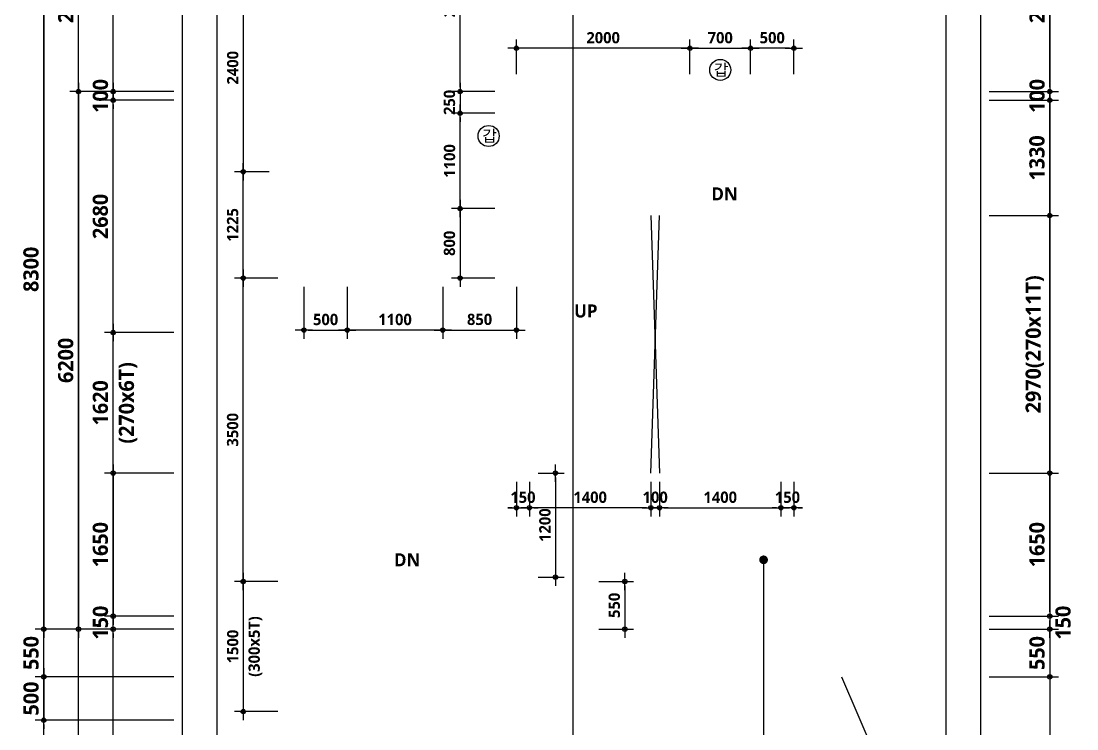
# Model space of a CAD drawing. Header units: millimetres. Extents: x -12482 to 126000, y 0 to 220200.
# Drawn here: x 24139 to 36313, y 99100 to 107263 of the extents above; entities that cross this region are included whole.
import ezdxf
from ezdxf.enums import TextEntityAlignment as Align

# ---------------------------------------------------------------- set-up
doc = ezdxf.new("R2010")
doc.units = ezdxf.units.MM
doc.header["$LTSCALE"] = 60
doc.linetypes.add('CEN', pattern=[62, 60, -1, 0, -1])
doc.layers.get('Defpoints').update_dxf_attribs({"color": 153})
for name, color, linetype in [('A-ANNO-DIM', 4, 'Continuous'), ('A-ANNO-SYMB', 7, 'Continuous'), ('A-ANNO-TEXT1', 7, 'Continuous'), ('A-ANNO-TITL', 7, 'Continuous'), ('A-FLOR-OPEN-BELO', 6, 'CEN'), ('A-ST-AXIS-DIM', 7, 'Continuous'), ('AA-MKXX', 3, 'Continuous')]:
    doc.layers.add(name, color=color, linetype=linetype)
for name, color, linetype, plot in [('Defpoint', 161, 'Continuous', False), ('G(그리드1)', 185, 'Continuous', False), ('G(그리드2)', 235, 'Continuous', False)]:
    doc.layers.add(name, color=color, linetype=linetype, plot=plot)
doc.styles.add('2020음성 1차', font='NanumGothicBold.ttf')
doc.styles.add('SH_진천_나눔', font='')
doc.styles.get('SH_진천_나눔').set_extended_font_data('NanumGothic', bold=True)
doc.dimstyles.new('SHP 50', dxfattribs={"dimscale": 50, "dimtxt": 3.5, "dimasz": 1, "dimexe": 2, "dimexo": 2, "dimgap": 1, "dimtad": 1, "dimdec": 0, "dimzin": 0, "dimdsep": 46, "dimtxsty": 'SH_진천_나눔', "dimblk": 'DIMDOT', "dimcen": 0.09, "dimclrd": 256, "dimclre": 256, "dimclrt": 3, "dimadec": 0, "dimazin": 1, "dimtfac": 1, "dimtdec": 0, "dimtix": 1, "dimtmove": 2, "dimatfit": 0, "dimldrblk": 'DIMDOT', "dimfxl": 1, "dimtolj": 1, "dimtzin": 0, "dimlwd": -1, "dimlwe": -1, "dimarcsym": 0})
doc.dimstyles.new('SHP 50내부', dxfattribs={"dimscale": 50, "dimtxt": 2.6, "dimasz": 1, "dimexe": 2, "dimexo": 2, "dimgap": 1, "dimtad": 1, "dimdec": 0, "dimzin": 0, "dimdsep": 46, "dimtxsty": '2020음성 1차', "dimblk": 'DIMDOT', "dimcen": 0.09, "dimclrd": 256, "dimclre": 256, "dimclrt": 3, "dimadec": 0, "dimazin": 1, "dimtfac": 1, "dimtdec": 0, "dimtix": 1, "dimtmove": 2, "dimatfit": 0, "dimldrblk": 'DIMDOT', "dimfxl": 1, "dimtolj": 1, "dimtzin": 0, "dimlwd": -1, "dimlwe": -1, "dimarcsym": 0})

# ---------------------------------------------------------------- blocks, each defined once
blk = doc.blocks.new('DIMDOT')
at = {"color": 0}
blk.add_line((-2, 0), (2, 0), dxfattribs=at)
for radius in [0.5, 0.25]:
    blk.add_circle((0, 0), radius, dxfattribs=at)
blk = doc.blocks.new('*D17238')
at = {"layer": 'A-ST-AXIS-DIM'}
for p, q in [((25900, 108550), (24300, 108550)), ((24400, 108500), (24400, 100300)), ((25900, 100250), (24300, 100250))]:
    blk.add_line(p, q, dxfattribs=at)
at = {"layer": 'Defpoints', "color": 0}
for p in [(26000, 108550), (24400, 100250), (26000, 100250)]:
    blk.add_point(p, dxfattribs=at)
at = {"layer": 'A-ST-AXIS-DIM', "linetype": 'ByBlock', "xscale": 50, "yscale": 50, "zscale": 50}
for p, rotation in [((24400, 108550), 90), ((24400, 100250), 270)]:
    blk.add_blockref('DIMDOT', p, dxfattribs=dict(at, rotation=rotation))
at = {"layer": 'A-ST-AXIS-DIM', "color": 3, "insert": (24253, 104400), "char_height": 175, "attachment_point": 5, "rotation": 90, "style": 'SH_진천_나눔'}
blk.add_mtext('\\A1;8300', dxfattribs=at)
blk = doc.blocks.new('*D17239')
at = {"layer": 'A-ST-AXIS-DIM'}
for p, q in [((25900, 106450), (24700, 106450)), ((24800, 106400), (24800, 100300)), ((25900, 100250), (24700, 100250))]:
    blk.add_line(p, q, dxfattribs=at)
at = {"layer": 'Defpoints', "color": 0}
for p in [(26000, 106450), (24800, 100250), (26000, 100250)]:
    blk.add_point(p, dxfattribs=at)
at = {"layer": 'A-ST-AXIS-DIM', "linetype": 'ByBlock', "xscale": 50, "yscale": 50, "zscale": 50}
for p, rotation in [((24800, 106450), 90), ((24800, 100250), 270)]:
    blk.add_blockref('DIMDOT', p, dxfattribs=dict(at, rotation=rotation))
at = {"layer": 'A-ST-AXIS-DIM', "color": 3, "insert": (24653, 103350), "char_height": 175, "attachment_point": 5, "rotation": 90, "style": 'SH_진천_나눔'}
blk.add_mtext('\\A1;6200', dxfattribs=at)
blk = doc.blocks.new('*D17240')
at = {"layer": 'A-ST-AXIS-DIM'}
for p, q in [((25900, 108550), (24700, 108550)), ((24800, 106500), (24800, 108500)), ((25900, 106450), (24700, 106450))]:
    blk.add_line(p, q, dxfattribs=at)
at = {"layer": 'Defpoints', "color": 0}
for p in [(24800, 108550), (26000, 108550), (26000, 106450)]:
    blk.add_point(p, dxfattribs=at)
at = {"layer": 'A-ST-AXIS-DIM', "linetype": 'ByBlock', "xscale": 50, "yscale": 50, "zscale": 50}
for p, rotation in [((24800, 108550), 90), ((24800, 106450), 270)]:
    blk.add_blockref('DIMDOT', p, dxfattribs=dict(at, rotation=rotation))
at = {"layer": 'A-ST-AXIS-DIM', "color": 3, "insert": (24654, 107500), "char_height": 175, "attachment_point": 5, "rotation": 90, "style": 'SH_진천_나눔'}
blk.add_mtext('\\A1;2100', dxfattribs=at)
blk = doc.blocks.new('*D18248')
at = {"layer": 'A-ANNO-DIM'}
for p, q in [((31400, 101950), (31400, 101550)), ((31500, 101950), (31500, 101550)), ((31350, 101650), (31300, 101650)), ((31500, 101650), (31400, 101650)), ((31550, 101650), (31600, 101650))]:
    blk.add_line(p, q, dxfattribs=at)
at = {"layer": 'Defpoints', "color": 0}
for p in [(31400, 102050), (31500, 102050), (31400, 101650)]:
    blk.add_point(p, dxfattribs=at)
at = {"layer": 'A-ANNO-DIM', "linetype": 'ByBlock', "xscale": 50, "yscale": 50, "zscale": 50}
blk.add_blockref('DIMDOT', (31400, 101650), dxfattribs=at)
at = {"layer": 'A-ANNO-DIM', "linetype": 'ByBlock', "xscale": 50, "yscale": 50, "zscale": 50, "rotation": 180}
blk.add_blockref('DIMDOT', (31500, 101650), dxfattribs=at)
at = {"layer": 'A-ANNO-DIM', "color": 3, "insert": (31450, 101771), "char_height": 130, "attachment_point": 5, "style": '2020음성 1차'}
blk.add_mtext('\\A1;100', dxfattribs=at)
blk = doc.blocks.new('*D18249')
at = {"layer": 'A-ANNO-DIM'}
for p, q in [((31500, 101950), (31500, 101550)), ((32900, 101950), (32900, 101550)), ((31550, 101650), (32850, 101650))]:
    blk.add_line(p, q, dxfattribs=at)
at = {"layer": 'Defpoints', "color": 0}
for p in [(31500, 102050), (32900, 102050), (32900, 101650)]:
    blk.add_point(p, dxfattribs=at)
at = {"layer": 'A-ANNO-DIM', "linetype": 'ByBlock', "xscale": 50, "yscale": 50, "zscale": 50, "rotation": 180}
blk.add_blockref('DIMDOT', (31500, 101650), dxfattribs=at)
at = {"layer": 'A-ANNO-DIM', "linetype": 'ByBlock', "xscale": 50, "yscale": 50, "zscale": 50}
blk.add_blockref('DIMDOT', (32900, 101650), dxfattribs=at)
at = {"layer": 'A-ANNO-DIM', "color": 3, "insert": (32200, 101771), "char_height": 130, "attachment_point": 5, "style": '2020음성 1차'}
blk.add_mtext('\\A1;1400', dxfattribs=at)
blk = doc.blocks.new('*D18250')
at = {"layer": 'A-ANNO-DIM'}
for p, q in [((32900, 101950), (32900, 101550)), ((33050, 101950), (33050, 101550)), ((32850, 101650), (32800, 101650)), ((33050, 101650), (32900, 101650)), ((33100, 101650), (33150, 101650))]:
    blk.add_line(p, q, dxfattribs=at)
at = {"layer": 'Defpoints', "color": 0}
for p in [(32900, 102050), (33050, 102050), (32900, 101650)]:
    blk.add_point(p, dxfattribs=at)
at = {"layer": 'A-ANNO-DIM', "linetype": 'ByBlock', "xscale": 50, "yscale": 50, "zscale": 50}
blk.add_blockref('DIMDOT', (32900, 101650), dxfattribs=at)
at = {"layer": 'A-ANNO-DIM', "linetype": 'ByBlock', "xscale": 50, "yscale": 50, "zscale": 50, "rotation": 180}
blk.add_blockref('DIMDOT', (33050, 101650), dxfattribs=at)
at = {"layer": 'A-ANNO-DIM', "color": 3, "insert": (32975, 101771), "char_height": 130, "attachment_point": 5, "style": '2020음성 1차'}
blk.add_mtext('\\A1;150', dxfattribs=at)
blk = doc.blocks.new('*D18251')
at = {"layer": 'A-ANNO-DIM'}
for p, q in [((30000, 101950), (30000, 101550)), ((31400, 101950), (31400, 101550)), ((31350, 101650), (30050, 101650))]:
    blk.add_line(p, q, dxfattribs=at)
at = {"layer": 'Defpoints', "color": 0}
for p in [(30000, 102050), (31400, 102050), (30000, 101650)]:
    blk.add_point(p, dxfattribs=at)
at = {"layer": 'A-ANNO-DIM', "linetype": 'ByBlock', "xscale": 50, "yscale": 50, "zscale": 50, "rotation": 180}
blk.add_blockref('DIMDOT', (30000, 101650), dxfattribs=at)
at = {"layer": 'A-ANNO-DIM', "linetype": 'ByBlock', "xscale": 50, "yscale": 50, "zscale": 50}
blk.add_blockref('DIMDOT', (31400, 101650), dxfattribs=at)
at = {"layer": 'A-ANNO-DIM', "color": 3, "insert": (30700, 101771), "char_height": 130, "attachment_point": 5, "style": '2020음성 1차'}
blk.add_mtext('\\A1;1400', dxfattribs=at)
blk = doc.blocks.new('*D18252')
at = {"layer": 'A-ANNO-DIM'}
for p, q in [((29850, 101950), (29850, 101550)), ((30000, 101950), (30000, 101550)), ((29800, 101650), (29750, 101650)), ((29850, 101650), (30000, 101650)), ((30050, 101650), (30100, 101650))]:
    blk.add_line(p, q, dxfattribs=at)
at = {"layer": 'Defpoints', "color": 0}
for p in [(29850, 102050), (30000, 102050), (30000, 101650)]:
    blk.add_point(p, dxfattribs=at)
at = {"layer": 'A-ANNO-DIM', "linetype": 'ByBlock', "xscale": 50, "yscale": 50, "zscale": 50}
blk.add_blockref('DIMDOT', (29850, 101650), dxfattribs=at)
at = {"layer": 'A-ANNO-DIM', "linetype": 'ByBlock', "xscale": 50, "yscale": 50, "zscale": 50, "rotation": 180}
blk.add_blockref('DIMDOT', (30000, 101650), dxfattribs=at)
at = {"layer": 'A-ANNO-DIM', "color": 3, "insert": (29925, 101771), "char_height": 130, "attachment_point": 5, "style": '2020음성 1차'}
blk.add_mtext('\\A1;150', dxfattribs=at)
blk = doc.blocks.new('*D18297')
at = {"layer": 'A-ANNO-DIM'}
for p, q in [((31850, 106650), (31850, 107050)), ((32550, 106650), (32550, 107050)), ((31900, 106950), (32500, 106950))]:
    blk.add_line(p, q, dxfattribs=at)
at = {"layer": 'Defpoints', "color": 0}
for p in [(32550, 106950), (31850, 106550), (32550, 106550)]:
    blk.add_point(p, dxfattribs=at)
at = {"layer": 'A-ANNO-DIM', "linetype": 'ByBlock', "xscale": 50, "yscale": 50, "zscale": 50, "rotation": 180}
blk.add_blockref('DIMDOT', (31850, 106950), dxfattribs=at)
at = {"layer": 'A-ANNO-DIM', "linetype": 'ByBlock', "xscale": 50, "yscale": 50, "zscale": 50}
blk.add_blockref('DIMDOT', (32550, 106950), dxfattribs=at)
at = {"layer": 'A-ANNO-DIM', "color": 3, "insert": (32200, 107071), "char_height": 130, "attachment_point": 5, "style": '2020음성 1차'}
blk.add_mtext('\\A1;700', dxfattribs=at)
blk = doc.blocks.new('*D18298')
at = {"layer": 'A-ANNO-DIM'}
for p, q in [((29850, 106650), (29850, 107050)), ((31850, 106650), (31850, 107050)), ((31800, 106950), (29900, 106950))]:
    blk.add_line(p, q, dxfattribs=at)
at = {"layer": 'Defpoints', "color": 0}
for p in [(29850, 106950), (29850, 106550), (31850, 106550)]:
    blk.add_point(p, dxfattribs=at)
at = {"layer": 'A-ANNO-DIM', "linetype": 'ByBlock', "xscale": 50, "yscale": 50, "zscale": 50, "rotation": 180}
blk.add_blockref('DIMDOT', (29850, 106950), dxfattribs=at)
at = {"layer": 'A-ANNO-DIM', "linetype": 'ByBlock', "xscale": 50, "yscale": 50, "zscale": 50}
blk.add_blockref('DIMDOT', (31850, 106950), dxfattribs=at)
at = {"layer": 'A-ANNO-DIM', "color": 3, "insert": (30850, 107071), "char_height": 130, "attachment_point": 5, "style": '2020음성 1차'}
blk.add_mtext('\\A1;2000', dxfattribs=at)
blk = doc.blocks.new('*D18299')
at = {"layer": 'A-ANNO-DIM'}
for p, q in [((32550, 106650), (32550, 107050)), ((33050, 106650), (33050, 107050)), ((33000, 106950), (32600, 106950))]:
    blk.add_line(p, q, dxfattribs=at)
at = {"layer": 'Defpoints', "color": 0}
for p in [(32550, 106950), (32550, 106550), (33050, 106550)]:
    blk.add_point(p, dxfattribs=at)
at = {"layer": 'A-ANNO-DIM', "linetype": 'ByBlock', "xscale": 50, "yscale": 50, "zscale": 50, "rotation": 180}
blk.add_blockref('DIMDOT', (32550, 106950), dxfattribs=at)
at = {"layer": 'A-ANNO-DIM', "linetype": 'ByBlock', "xscale": 50, "yscale": 50, "zscale": 50}
blk.add_blockref('DIMDOT', (33050, 106950), dxfattribs=at)
at = {"layer": 'A-ANNO-DIM', "color": 3, "insert": (32800, 107071), "char_height": 130, "attachment_point": 5, "style": '2020음성 1차'}
blk.add_mtext('\\A1;500', dxfattribs=at)
blk = doc.blocks.new('갑종 TEXT100')
at = {"layer": 'A-ANNO-SYMB'}
blk.add_circle((0, 0), 243, dxfattribs=at)
at = {"layer": 'A-ANNO-TITL', "style": '2020음성 1차'}
blk.add_text('갑 ', height=266.7, dxfattribs=at).set_placement((67, 0), align=Align.MIDDLE_CENTER)
blk = doc.blocks.new('*D18311')
at = {"layer": 'A-ANNO-DIM'}
for p, q in [((30800, 100800), (31200, 100800)), ((31100, 100750), (31100, 100300)), ((30800, 100250), (31200, 100250))]:
    blk.add_line(p, q, dxfattribs=at)
at = {"layer": 'Defpoints', "color": 0}
for p in [(30700, 100800), (30700, 100250), (31100, 100250)]:
    blk.add_point(p, dxfattribs=at)
at = {"layer": 'A-ANNO-DIM', "linetype": 'ByBlock', "xscale": 50, "yscale": 50, "zscale": 50}
for p, rotation in [((31100, 100800), 90), ((31100, 100250), 270)]:
    blk.add_blockref('DIMDOT', p, dxfattribs=dict(at, rotation=rotation))
at = {"layer": 'A-ANNO-DIM', "color": 3, "insert": (30979, 100525), "char_height": 130, "attachment_point": 5, "rotation": 90, "style": '2020음성 1차'}
blk.add_mtext('\\A1;550', dxfattribs=at)
blk = doc.blocks.new('*D18312')
at = {"layer": 'A-ANNO-DIM'}
for p, q in [((30100, 102050), (30400, 102050)), ((30300, 102000), (30300, 100900)), ((30100, 100850), (30400, 100850))]:
    blk.add_line(p, q, dxfattribs=at)
at = {"layer": 'Defpoints', "color": 0}
for p in [(30000, 102050), (30000, 100850), (30300, 100850)]:
    blk.add_point(p, dxfattribs=at)
at = {"layer": 'A-ANNO-DIM', "linetype": 'ByBlock', "xscale": 50, "yscale": 50, "zscale": 50}
for p, rotation in [((30300, 102050), 90), ((30300, 100850), 270)]:
    blk.add_blockref('DIMDOT', p, dxfattribs=dict(at, rotation=rotation))
at = {"layer": 'A-ANNO-DIM', "color": 3, "insert": (30179, 101450), "char_height": 130, "attachment_point": 5, "rotation": 90, "style": '2020음성 1차'}
blk.add_mtext('\\A1;1200', dxfattribs=at)
blk = doc.blocks.new('*D18344')
at = {"layer": 'A-ST-AXIS-DIM'}
for p, q in [((25900, 100250), (24300, 100250)), ((24400, 99750), (24400, 100200)), ((25900, 99700), (24300, 99700))]:
    blk.add_line(p, q, dxfattribs=at)
at = {"layer": 'Defpoints', "color": 0}
for p in [(24400, 100250), (26000, 100250), (26000, 99700)]:
    blk.add_point(p, dxfattribs=at)
at = {"layer": 'A-ST-AXIS-DIM', "linetype": 'ByBlock', "xscale": 50, "yscale": 50, "zscale": 50}
for p, rotation in [((24400, 100250), 90), ((24400, 99700), 270)]:
    blk.add_blockref('DIMDOT', p, dxfattribs=dict(at, rotation=rotation))
at = {"layer": 'A-ST-AXIS-DIM', "color": 3, "insert": (24254, 99975), "char_height": 175, "attachment_point": 5, "rotation": 90, "style": 'SH_진천_나눔'}
blk.add_mtext('\\A1;550', dxfattribs=at)
blk = doc.blocks.new('*D18345')
at = {"layer": 'A-ANNO-DIM'}
for p, q in [((27000, 107925), (26600, 107925)), ((26700, 107875), (26700, 105575)), ((27000, 105525), (26600, 105525))]:
    blk.add_line(p, q, dxfattribs=at)
at = {"layer": 'Defpoints', "color": 0}
for p in [(27100, 107925), (26700, 105525), (27100, 105525)]:
    blk.add_point(p, dxfattribs=at)
at = {"layer": 'A-ANNO-DIM', "linetype": 'ByBlock', "xscale": 50, "yscale": 50, "zscale": 50}
for p, rotation in [((26700, 107925), 90), ((26700, 105525), 270)]:
    blk.add_blockref('DIMDOT', p, dxfattribs=dict(at, rotation=rotation))
at = {"layer": 'A-ANNO-DIM', "color": 3, "insert": (26579, 106725), "char_height": 130, "attachment_point": 5, "rotation": 90, "style": '2020음성 1차'}
blk.add_mtext('\\A1;2400', dxfattribs=at)
blk = doc.blocks.new('*D18347')
at = {"layer": 'A-ANNO-DIM'}
for p, q in [((27000, 105525), (26600, 105525)), ((26700, 104350), (26700, 105475)), ((27000, 104300), (26600, 104300))]:
    blk.add_line(p, q, dxfattribs=at)
at = {"layer": 'Defpoints', "color": 0}
for p in [(26700, 105525), (27100, 105525), (27100, 104300)]:
    blk.add_point(p, dxfattribs=at)
at = {"layer": 'A-ANNO-DIM', "linetype": 'ByBlock', "xscale": 50, "yscale": 50, "zscale": 50}
for p, rotation in [((26700, 105525), 90), ((26700, 104300), 270)]:
    blk.add_blockref('DIMDOT', p, dxfattribs=dict(at, rotation=rotation))
at = {"layer": 'A-ANNO-DIM', "color": 3, "insert": (26578, 104912), "char_height": 130, "attachment_point": 5, "rotation": 90, "style": '2020음성 1차'}
blk.add_mtext('\\A1;1225', dxfattribs=at)
blk = doc.blocks.new('*D18348')
at = {"layer": 'A-ANNO-DIM'}
for p, q in [((27100, 100800), (26600, 100800)), ((26700, 100750), (26700, 99350)), ((27100, 99300), (26600, 99300))]:
    blk.add_line(p, q, dxfattribs=at)
at = {"layer": 'Defpoints', "color": 0}
for p in [(27200, 100800), (26700, 99300), (27200, 99300)]:
    blk.add_point(p, dxfattribs=at)
at = {"layer": 'A-ANNO-DIM', "linetype": 'ByBlock', "xscale": 50, "yscale": 50, "zscale": 50}
for p, rotation in [((26700, 100800), 90), ((26700, 99300), 270)]:
    blk.add_blockref('DIMDOT', p, dxfattribs=dict(at, rotation=rotation))
at = {"layer": 'A-ANNO-DIM', "color": 3, "char_height": 130, "attachment_point": 5, "rotation": 90, "style": '2020음성 1차'}
for s, insert in [('\\A1;(300x5T)', (26840, 100050)), ('\\A1;1500', (26579, 100050))]:
    blk.add_mtext(s, dxfattribs=dict(at, insert=insert))
blk = doc.blocks.new('*D18349')
at = {"layer": 'A-ANNO-DIM'}
for p, q in [((27100, 104300), (26600, 104300)), ((26700, 100850), (26700, 104250)), ((27100, 100800), (26600, 100800))]:
    blk.add_line(p, q, dxfattribs=at)
at = {"layer": 'Defpoints', "color": 0}
for p in [(26700, 104300), (27200, 104300), (27200, 100800)]:
    blk.add_point(p, dxfattribs=at)
at = {"layer": 'A-ANNO-DIM', "linetype": 'ByBlock', "xscale": 50, "yscale": 50, "zscale": 50}
for p, rotation in [((26700, 104300), 90), ((26700, 100800), 270)]:
    blk.add_blockref('DIMDOT', p, dxfattribs=dict(at, rotation=rotation))
at = {"layer": 'A-ANNO-DIM', "color": 3, "insert": (26578, 102550), "char_height": 130, "attachment_point": 5, "rotation": 90, "style": '2020음성 1차'}
blk.add_mtext('\\A1;3500', dxfattribs=at)
blk = doc.blocks.new('*D18350')
at = {"layer": 'A-ST-AXIS-DIM'}
for p, q in [((25900, 103670), (25100, 103670)), ((25200, 102100), (25200, 103620)), ((25900, 102050), (25100, 102050))]:
    blk.add_line(p, q, dxfattribs=at)
at = {"layer": 'Defpoints', "color": 0}
for p in [(25200, 103670), (26000, 103670), (26000, 102050)]:
    blk.add_point(p, dxfattribs=at)
at = {"layer": 'A-ST-AXIS-DIM', "linetype": 'ByBlock', "xscale": 50, "yscale": 50, "zscale": 50}
for p, rotation in [((25200, 103670), 90), ((25200, 102050), 270)]:
    blk.add_blockref('DIMDOT', p, dxfattribs=dict(at, rotation=rotation))
at = {"layer": 'A-ST-AXIS-DIM', "color": 3, "char_height": 175, "attachment_point": 5, "rotation": 90, "style": 'SH_진천_나눔'}
for s, insert in [('\\A1;(270x6T)', (25372, 102860)), ('\\A1;1620', (25053, 102860))]:
    blk.add_mtext(s, dxfattribs=dict(at, insert=insert))
blk = doc.blocks.new('*D18351')
at = {"layer": 'A-ST-AXIS-DIM'}
for p, q in [((25900, 106350), (25100, 106350)), ((25200, 103720), (25200, 106300)), ((25900, 103670), (25100, 103670))]:
    blk.add_line(p, q, dxfattribs=at)
at = {"layer": 'Defpoints', "color": 0}
for p in [(25200, 106350), (26000, 106350), (26000, 103670)]:
    blk.add_point(p, dxfattribs=at)
at = {"layer": 'A-ST-AXIS-DIM', "linetype": 'ByBlock', "xscale": 50, "yscale": 50, "zscale": 50}
for p, rotation in [((25200, 106350), 90), ((25200, 103670), 270)]:
    blk.add_blockref('DIMDOT', p, dxfattribs=dict(at, rotation=rotation))
at = {"layer": 'A-ST-AXIS-DIM', "color": 3, "insert": (25053, 105010), "char_height": 175, "attachment_point": 5, "rotation": 90, "style": 'SH_진천_나눔'}
blk.add_mtext('\\A1;2680', dxfattribs=at)
blk = doc.blocks.new('*D18352')
at = {"layer": 'A-ST-AXIS-DIM'}
for p, q in [((25200, 106500), (25200, 106550)), ((25900, 106450), (25100, 106450)), ((25200, 106450), (25200, 106350)), ((25900, 106350), (25100, 106350)), ((25200, 106300), (25200, 106250))]:
    blk.add_line(p, q, dxfattribs=at)
at = {"layer": 'Defpoints', "color": 0}
for p in [(26000, 106450), (25200, 106350), (26000, 106350)]:
    blk.add_point(p, dxfattribs=at)
at = {"layer": 'A-ST-AXIS-DIM', "linetype": 'ByBlock', "xscale": 50, "yscale": 50, "zscale": 50}
for p, rotation in [((25200, 106450), 270), ((25200, 106350), 90)]:
    blk.add_blockref('DIMDOT', p, dxfattribs=dict(at, rotation=rotation))
at = {"layer": 'A-ST-AXIS-DIM', "color": 3, "insert": (25054, 106400), "char_height": 175, "attachment_point": 5, "rotation": 90, "style": 'SH_진천_나눔'}
blk.add_mtext('\\A1;100', dxfattribs=at)
blk = doc.blocks.new('*D18353')
at = {"layer": 'A-ST-AXIS-DIM'}
for p, q in [((36000, 100450), (36000, 100500)), ((35300, 100400), (36100, 100400)), ((36000, 100400), (36000, 100250)), ((35300, 100250), (36100, 100250)), ((36000, 100200), (36000, 100150))]:
    blk.add_line(p, q, dxfattribs=at)
at = {"layer": 'Defpoints', "color": 0}
for p in [(35200, 100400), (35200, 100250), (36000, 100250)]:
    blk.add_point(p, dxfattribs=at)
at = {"layer": 'A-ST-AXIS-DIM', "linetype": 'ByBlock', "xscale": 50, "yscale": 50, "zscale": 50}
for p, rotation in [((36000, 100400), 270), ((36000, 100250), 90)]:
    blk.add_blockref('DIMDOT', p, dxfattribs=dict(at, rotation=rotation))
at = {"layer": 'A-ST-AXIS-DIM', "color": 3, "insert": (36154, 100325), "char_height": 175, "attachment_point": 5, "rotation": 90, "style": 'SH_진천_나눔'}
blk.add_mtext('\\A1;150', dxfattribs=at)
blk = doc.blocks.new('*D18354')
at = {"layer": 'A-ST-AXIS-DIM'}
for p, q in [((35300, 106350), (36100, 106350)), ((36000, 105070), (36000, 106300)), ((35300, 105020), (36100, 105020))]:
    blk.add_line(p, q, dxfattribs=at)
at = {"layer": 'Defpoints', "color": 0}
for p in [(35200, 106350), (36000, 106350), (35200, 105020)]:
    blk.add_point(p, dxfattribs=at)
at = {"layer": 'A-ST-AXIS-DIM', "linetype": 'ByBlock', "xscale": 50, "yscale": 50, "zscale": 50}
for p, rotation in [((36000, 106350), 90), ((36000, 105020), 270)]:
    blk.add_blockref('DIMDOT', p, dxfattribs=dict(at, rotation=rotation))
at = {"layer": 'A-ST-AXIS-DIM', "color": 3, "insert": (35853, 105685), "char_height": 175, "attachment_point": 5, "rotation": 90, "style": 'SH_진천_나눔'}
blk.add_mtext('\\A1;1330', dxfattribs=at)
blk = doc.blocks.new('*D18355')
at = {"layer": 'A-ST-AXIS-DIM'}
for p, q in [((36000, 106500), (36000, 106550)), ((35300, 106450), (36100, 106450)), ((36000, 106450), (36000, 106350)), ((35300, 106350), (36100, 106350)), ((36000, 106300), (36000, 106250))]:
    blk.add_line(p, q, dxfattribs=at)
at = {"layer": 'Defpoints', "color": 0}
for p in [(35200, 106450), (35200, 106350), (36000, 106350)]:
    blk.add_point(p, dxfattribs=at)
at = {"layer": 'A-ST-AXIS-DIM', "linetype": 'ByBlock', "xscale": 50, "yscale": 50, "zscale": 50}
for p, rotation in [((36000, 106450), 270), ((36000, 106350), 90)]:
    blk.add_blockref('DIMDOT', p, dxfattribs=dict(at, rotation=rotation))
at = {"layer": 'A-ST-AXIS-DIM', "color": 3, "insert": (35854, 106400), "char_height": 175, "attachment_point": 5, "rotation": 90, "style": 'SH_진천_나눔'}
blk.add_mtext('\\A1;100', dxfattribs=at)
blk = doc.blocks.new('*D18356')
at = {"layer": 'A-ST-AXIS-DIM'}
for p, q in [((35300, 105020), (36100, 105020)), ((36000, 102100), (36000, 104970)), ((35300, 102050), (36100, 102050))]:
    blk.add_line(p, q, dxfattribs=at)
at = {"layer": 'Defpoints', "color": 0}
for p in [(35200, 105020), (36000, 105020), (35200, 102050)]:
    blk.add_point(p, dxfattribs=at)
at = {"layer": 'A-ST-AXIS-DIM', "linetype": 'ByBlock', "xscale": 50, "yscale": 50, "zscale": 50}
for p, rotation in [((36000, 105020), 90), ((36000, 102050), 270)]:
    blk.add_blockref('DIMDOT', p, dxfattribs=dict(at, rotation=rotation))
at = {"layer": 'A-ST-AXIS-DIM', "color": 3, "insert": (35828, 103535), "char_height": 175, "attachment_point": 5, "rotation": 90, "style": 'SH_진천_나눔'}
blk.add_mtext('\\A1;\\A1;2970(270x11T)', dxfattribs=at)
blk = doc.blocks.new('*D18387')
at = {"layer": 'A-ST-AXIS-DIM'}
for p, q in [((35300, 102050), (36100, 102050)), ((36000, 100450), (36000, 102000)), ((35300, 100400), (36100, 100400))]:
    blk.add_line(p, q, dxfattribs=at)
at = {"layer": 'Defpoints', "color": 0}
for p in [(35200, 102050), (36000, 102050), (35200, 100400)]:
    blk.add_point(p, dxfattribs=at)
at = {"layer": 'A-ST-AXIS-DIM', "linetype": 'ByBlock', "xscale": 50, "yscale": 50, "zscale": 50}
for p, rotation in [((36000, 102050), 90), ((36000, 100400), 270)]:
    blk.add_blockref('DIMDOT', p, dxfattribs=dict(at, rotation=rotation))
at = {"layer": 'A-ST-AXIS-DIM', "color": 3, "insert": (35853, 101225), "char_height": 175, "attachment_point": 5, "rotation": 90, "style": 'SH_진천_나눔'}
blk.add_mtext('\\A1;1650', dxfattribs=at)
blk = doc.blocks.new('*D18388')
at = {"layer": 'A-ST-AXIS-DIM'}
for p, q in [((35300, 108550), (36100, 108550)), ((36000, 106500), (36000, 108500)), ((35300, 106450), (36100, 106450))]:
    blk.add_line(p, q, dxfattribs=at)
at = {"layer": 'Defpoints', "color": 0}
for p in [(35200, 108550), (36000, 108550), (35200, 106450)]:
    blk.add_point(p, dxfattribs=at)
at = {"layer": 'A-ST-AXIS-DIM', "linetype": 'ByBlock', "xscale": 50, "yscale": 50, "zscale": 50}
for p, rotation in [((36000, 108550), 90), ((36000, 106450), 270)]:
    blk.add_blockref('DIMDOT', p, dxfattribs=dict(at, rotation=rotation))
at = {"layer": 'A-ST-AXIS-DIM', "color": 3, "insert": (35854, 107500), "char_height": 175, "attachment_point": 5, "rotation": 90, "style": 'SH_진천_나눔'}
blk.add_mtext('\\A1;2100', dxfattribs=at)
blk = doc.blocks.new('*D18395')
at = {"layer": 'A-ST-AXIS-DIM'}
for p, q in [((24400, 99750), (24400, 99800)), ((25900, 99700), (24300, 99700)), ((24400, 99700), (24400, 99200)), ((25900, 99200), (24300, 99200)), ((24400, 99150), (24400, 99100))]:
    blk.add_line(p, q, dxfattribs=at)
at = {"layer": 'Defpoints', "color": 0}
for p in [(26000, 99700), (24400, 99200), (26000, 99200)]:
    blk.add_point(p, dxfattribs=at)
at = {"layer": 'A-ST-AXIS-DIM', "linetype": 'ByBlock', "xscale": 50, "yscale": 50, "zscale": 50}
for p, rotation in [((24400, 99700), 270), ((24400, 99200), 90)]:
    blk.add_blockref('DIMDOT', p, dxfattribs=dict(at, rotation=rotation))
at = {"layer": 'A-ST-AXIS-DIM', "color": 3, "insert": (24254, 99450), "char_height": 175, "attachment_point": 5, "rotation": 90, "style": 'SH_진천_나눔'}
blk.add_mtext('\\A1;500', dxfattribs=at)
blk = doc.blocks.new('*D18405')
at = {"layer": 'A-ST-AXIS-DIM'}
for p, q in [((25900, 102050), (25100, 102050)), ((25200, 102000), (25200, 100450)), ((25900, 100400), (25100, 100400))]:
    blk.add_line(p, q, dxfattribs=at)
at = {"layer": 'Defpoints', "color": 0}
for p in [(26000, 102050), (25200, 100400), (26000, 100400)]:
    blk.add_point(p, dxfattribs=at)
at = {"layer": 'A-ST-AXIS-DIM', "linetype": 'ByBlock', "xscale": 50, "yscale": 50, "zscale": 50}
for p, rotation in [((25200, 102050), 90), ((25200, 100400), 270)]:
    blk.add_blockref('DIMDOT', p, dxfattribs=dict(at, rotation=rotation))
at = {"layer": 'A-ST-AXIS-DIM', "color": 3, "insert": (25053, 101225), "char_height": 175, "attachment_point": 5, "rotation": 90, "style": 'SH_진천_나눔'}
blk.add_mtext('\\A1;1650', dxfattribs=at)
blk = doc.blocks.new('*D18406')
at = {"layer": 'A-ST-AXIS-DIM'}
for p, q in [((25200, 100450), (25200, 100500)), ((25900, 100400), (25100, 100400)), ((25200, 100250), (25200, 100400)), ((25900, 100250), (25100, 100250)), ((25200, 100200), (25200, 100150))]:
    blk.add_line(p, q, dxfattribs=at)
at = {"layer": 'Defpoints', "color": 0}
for p in [(25200, 100400), (26000, 100400), (26000, 100250)]:
    blk.add_point(p, dxfattribs=at)
at = {"layer": 'A-ST-AXIS-DIM', "linetype": 'ByBlock', "xscale": 50, "yscale": 50, "zscale": 50}
for p, rotation in [((25200, 100400), 270), ((25200, 100250), 90)]:
    blk.add_blockref('DIMDOT', p, dxfattribs=dict(at, rotation=rotation))
at = {"layer": 'A-ST-AXIS-DIM', "color": 3, "insert": (25054, 100325), "char_height": 175, "attachment_point": 5, "rotation": 90, "style": 'SH_진천_나눔'}
blk.add_mtext('\\A1;150', dxfattribs=at)
blk = doc.blocks.new('*D18556')
at = {"layer": 'A-ANNO-DIM'}
for p, q in [((27400, 104200), (27400, 103600)), ((27900, 104200), (27900, 103600)), ((27450, 103700), (27850, 103700))]:
    blk.add_line(p, q, dxfattribs=at)
at = {"layer": 'Defpoints', "color": 0}
for p in [(27400, 104300), (27900, 104300), (27900, 103700)]:
    blk.add_point(p, dxfattribs=at)
at = {"layer": 'A-ANNO-DIM', "linetype": 'ByBlock', "xscale": 50, "yscale": 50, "zscale": 50, "rotation": 180}
blk.add_blockref('DIMDOT', (27400, 103700), dxfattribs=at)
at = {"layer": 'A-ANNO-DIM', "linetype": 'ByBlock', "xscale": 50, "yscale": 50, "zscale": 50}
blk.add_blockref('DIMDOT', (27900, 103700), dxfattribs=at)
at = {"layer": 'A-ANNO-DIM', "color": 3, "insert": (27650, 103821), "char_height": 130, "attachment_point": 5, "style": '2020음성 1차'}
blk.add_mtext('\\A1;500', dxfattribs=at)
blk = doc.blocks.new('*D18560')
at = {"layer": 'A-ANNO-DIM'}
for p, q in [((29600, 105100), (29100, 105100)), ((29200, 105050), (29200, 104350)), ((29600, 104300), (29100, 104300))]:
    blk.add_line(p, q, dxfattribs=at)
at = {"layer": 'Defpoints', "color": 0}
for p in [(29700, 105100), (29200, 104300), (29700, 104300)]:
    blk.add_point(p, dxfattribs=at)
at = {"layer": 'A-ANNO-DIM', "linetype": 'ByBlock', "xscale": 50, "yscale": 50, "zscale": 50}
for p, rotation in [((29200, 105100), 90), ((29200, 104300), 270)]:
    blk.add_blockref('DIMDOT', p, dxfattribs=dict(at, rotation=rotation))
at = {"layer": 'A-ANNO-DIM', "color": 3, "insert": (29078, 104700), "char_height": 130, "attachment_point": 5, "rotation": 90, "style": '2020음성 1차'}
blk.add_mtext('\\A1;800', dxfattribs=at)
blk = doc.blocks.new('*D18582')
at = {"layer": 'A-ST-AXIS-DIM'}
for p, q in [((35300, 100250), (36100, 100250)), ((36000, 100200), (36000, 99750)), ((35300, 99700), (36100, 99700))]:
    blk.add_line(p, q, dxfattribs=at)
at = {"layer": 'Defpoints', "color": 0}
for p in [(35200, 100250), (35200, 99700), (36000, 99700)]:
    blk.add_point(p, dxfattribs=at)
at = {"layer": 'A-ST-AXIS-DIM', "linetype": 'ByBlock', "xscale": 50, "yscale": 50, "zscale": 50}
for p, rotation in [((36000, 100250), 90), ((36000, 99700), 270)]:
    blk.add_blockref('DIMDOT', p, dxfattribs=dict(at, rotation=rotation))
at = {"layer": 'A-ST-AXIS-DIM', "color": 3, "insert": (35854, 99975), "char_height": 175, "attachment_point": 5, "rotation": 90, "style": 'SH_진천_나눔'}
blk.add_mtext('\\A1;550', dxfattribs=at)
blk = doc.blocks.new('*U15104')
at = {"layer": 'AA-MKXX', "linetype": 'CEN', "ltscale": 300}
blk.add_line((900, 0), (48373, 0), dxfattribs=at)
blk = doc.blocks.new('*D20835')
at = {"layer": 'A-ANNO-DIM'}
for p, q in [((27900, 104200), (27900, 103600)), ((29000, 104200), (29000, 103600)), ((28950, 103700), (27950, 103700))]:
    blk.add_line(p, q, dxfattribs=at)
at = {"layer": 'Defpoints', "color": 0}
for p in [(27900, 104300), (29000, 104300), (27900, 103700)]:
    blk.add_point(p, dxfattribs=at)
at = {"layer": 'A-ANNO-DIM', "linetype": 'ByBlock', "xscale": 50, "yscale": 50, "zscale": 50, "rotation": 180}
blk.add_blockref('DIMDOT', (27900, 103700), dxfattribs=at)
at = {"layer": 'A-ANNO-DIM', "linetype": 'ByBlock', "xscale": 50, "yscale": 50, "zscale": 50}
blk.add_blockref('DIMDOT', (29000, 103700), dxfattribs=at)
at = {"layer": 'A-ANNO-DIM', "color": 3, "insert": (28450, 103821), "char_height": 130, "attachment_point": 5, "style": '2020음성 1차'}
blk.add_mtext('\\A1;1100', dxfattribs=at)
blk = doc.blocks.new('*D20836')
at = {"layer": 'A-ANNO-DIM'}
for p, q in [((29000, 104200), (29000, 103600)), ((29850, 104200), (29850, 103600)), ((29050, 103700), (29800, 103700))]:
    blk.add_line(p, q, dxfattribs=at)
at = {"layer": 'Defpoints', "color": 0}
for p in [(29000, 104300), (29850, 104300), (29850, 103700)]:
    blk.add_point(p, dxfattribs=at)
at = {"layer": 'A-ANNO-DIM', "linetype": 'ByBlock', "xscale": 50, "yscale": 50, "zscale": 50, "rotation": 180}
blk.add_blockref('DIMDOT', (29000, 103700), dxfattribs=at)
at = {"layer": 'A-ANNO-DIM', "linetype": 'ByBlock', "xscale": 50, "yscale": 50, "zscale": 50}
blk.add_blockref('DIMDOT', (29850, 103700), dxfattribs=at)
at = {"layer": 'A-ANNO-DIM', "color": 3, "insert": (29425, 103822), "char_height": 130, "attachment_point": 5, "style": '2020음성 1차'}
blk.add_mtext('\\A1;850', dxfattribs=at)
blk = doc.blocks.new('*D20837')
at = {"layer": 'A-ANNO-DIM'}
for p, q in [((29600, 106200), (29100, 106200)), ((29200, 105150), (29200, 106150)), ((29600, 105100), (29100, 105100))]:
    blk.add_line(p, q, dxfattribs=at)
at = {"layer": 'Defpoints', "color": 0}
for p in [(29200, 106200), (29700, 106200), (29700, 105100)]:
    blk.add_point(p, dxfattribs=at)
at = {"layer": 'A-ANNO-DIM', "linetype": 'ByBlock', "xscale": 50, "yscale": 50, "zscale": 50}
for p, rotation in [((29200, 106200), 90), ((29200, 105100), 270)]:
    blk.add_blockref('DIMDOT', p, dxfattribs=dict(at, rotation=rotation))
at = {"layer": 'A-ANNO-DIM', "color": 3, "insert": (29079, 105650), "char_height": 130, "attachment_point": 5, "rotation": 90, "style": '2020음성 1차'}
blk.add_mtext('\\A1;1100', dxfattribs=at)
blk = doc.blocks.new('*D20838')
at = {"layer": 'A-ANNO-DIM'}
for p, q in [((29200, 106500), (29200, 106550)), ((29600, 106450), (29100, 106450)), ((29200, 106450), (29200, 106200)), ((29600, 106200), (29100, 106200)), ((29200, 106150), (29200, 106100))]:
    blk.add_line(p, q, dxfattribs=at)
at = {"layer": 'Defpoints', "color": 0}
for p in [(29700, 106450), (29200, 106200), (29700, 106200)]:
    blk.add_point(p, dxfattribs=at)
at = {"layer": 'A-ANNO-DIM', "linetype": 'ByBlock', "xscale": 50, "yscale": 50, "zscale": 50}
for p, rotation in [((29200, 106450), 270), ((29200, 106200), 90)]:
    blk.add_blockref('DIMDOT', p, dxfattribs=dict(at, rotation=rotation))
at = {"layer": 'A-ANNO-DIM', "color": 3, "insert": (29078, 106325), "char_height": 130, "attachment_point": 5, "rotation": 90, "style": '2020음성 1차'}
blk.add_mtext('\\A1;250', dxfattribs=at)
blk = doc.blocks.new('*D20839')
at = {"layer": 'A-ANNO-DIM'}
for p, q in [((29600, 108550), (29100, 108550)), ((29200, 106500), (29200, 108500)), ((29600, 106450), (29100, 106450))]:
    blk.add_line(p, q, dxfattribs=at)
at = {"layer": 'Defpoints', "color": 0}
for p in [(29200, 108550), (29700, 108550), (29700, 106450)]:
    blk.add_point(p, dxfattribs=at)
at = {"layer": 'A-ANNO-DIM', "linetype": 'ByBlock', "xscale": 50, "yscale": 50, "zscale": 50}
for p, rotation in [((29200, 108550), 90), ((29200, 106450), 270)]:
    blk.add_blockref('DIMDOT', p, dxfattribs=dict(at, rotation=rotation))
at = {"layer": 'A-ANNO-DIM', "color": 3, "insert": (29079, 107500), "char_height": 130, "attachment_point": 5, "rotation": 90, "style": '2020음성 1차'}
blk.add_mtext('\\A1;2100', dxfattribs=at)

msp = doc.modelspace()

# ---------------------------------------------------------------- linework, layer by layer
at = {"const_width": 50}
msp.add_lwpolyline([(32700, 101025, 1), (32700, 101075, 1)], format="xyb", close=True, dxfattribs=at)
msp.add_lwpolyline([(32700, 101050), (32700, 98250)])
at = {"layer": 'A-FLOR-OPEN-BELO'}
for p, q in [((31400, 102050), (31500, 105020)), ((31400, 105020), (31500, 102050))]:
    msp.add_line(p, q, dxfattribs=at)
at = {"layer": 'Defpoint'}
msp.add_line((33600, 99700), (34800, 96900), dxfattribs=at)
at = {"layer": 'G(그리드1)'}
for points in [[(36800, 94500), (24400, 94500), (24400, 114600), (36800, 114600)], [(36400, 94900), (24800, 94900), (24800, 114200), (36400, 114200)], [(36000, 95300), (25200, 95300), (25200, 113800), (36000, 113800)], [(35200, 96500), (26000, 96500), (26000, 112600), (35200, 112600)]]:
    msp.add_lwpolyline(points, close=True, dxfattribs=at)
at = {"layer": 'G(그리드2)'}
msp.add_lwpolyline([(34800, 96900), (26400, 96900), (26400, 112200), (34800, 112200)], close=True, dxfattribs=at)

# ---------------------------------------------------------------- block references
at = {"xscale": 0.3333333333333333, "yscale": 0.3333333333333333, "zscale": 0.3333333333333333, "rotation": 270.0000000000003}
msp.add_blockref('*U15104', (30500, 113024.3), dxfattribs=at)
at = {"xscale": 0.5, "yscale": 0.5, "zscale": 0.5}
for p in [(32200, 106700), (29529.4, 105937.9)]:
    msp.add_blockref('갑종 TEXT100', p, dxfattribs=at)

# ---------------------------------------------------------------- texts
at = {"layer": 'A-ANNO-TEXT1', "style": 'SH_진천_나눔'}
for s, p in [('DN', (32250, 105270)), ('UP', (30650, 103920)), ('DN', (28589.7, 101050))]:
    msp.add_text(s, height=150, dxfattribs=at).set_placement(p, align=Align.MIDDLE_CENTER)

# ---------------------------------------------------------------- dimensions: what is measured, and where the dimension line sits
at = {"layer": 'A-ANNO-DIM'}
for base, p1, p2, angle, picture, middle in [((29200, 108550), (29700, 106450), (29700, 108550), 90, '*D20839', (29078.5, 107500)), ((26700, 105525), (27100, 107925), (27100, 105525), 90, '*D18345', (26578.5, 106725)), ((29850, 106950), (31850, 106550), (29850, 106550), 180, '*D18298', (30850, 107071.5)), ((32550, 106950), (33050, 106550), (32550, 106550), 180, '*D18299', (32800, 107071.5)), ((29200, 106200), (29700, 106450), (29700, 106200), 270, '*D20838', (29078.4, 106325)), ((29200, 106200), (29700, 105100), (29700, 106200), 90, '*D20837', (29078.7, 105650)), ((26700, 105525), (27100, 104300), (27100, 105525), 270, '*D18347', (26578.4, 104912.5)), ((29200, 104300), (29700, 105100), (29700, 104300), 270, '*D18560', (29078.3, 104700)), ((26700, 104300), (27200, 100800), (27200, 104300), 90, '*D18349', (26578.3, 102550)), ((27900, 103700, 103000), (27400, 104300, 103000), (27900, 104300, 103000), 180, '*D18556', (27650, 103821.5, 103000)), ((29850, 103700, 103000), (29000, 104300, 103000), (29850, 104300, 103000), 180, '*D20836', (29425, 103821.7, 103000)), ((30300, 100850), (30000, 102050), (30000, 100850), 90, '*D18312', (30178.5, 101450)), ((30000, 101650), (31400, 102050), (30000, 102050), 180, '*D18251', (30700, 101771.3)), ((31400, 101650), (31500, 102050), (31400, 102050), 180, '*D18248', (31450, 101771.3)), ((32900, 101650), (33050, 102050), (32900, 102050), 180, '*D18250', (32975, 101771.5)), ((31100, 100250), (30700, 100800), (30700, 100250), 90, '*D18311', (30978.5, 100525))]:
    dim = msp.add_linear_dim(base=base, p1=p1, p2=p2, angle=angle, dimstyle='SHP 50내부', override={"dimtxsty": '2020음성 1차', "dimldrblk": 'DIMDOT'}, dxfattribs=at)
    dim.commit()
    dim.dimension.update_dxf_attribs({"geometry": picture, "text_midpoint": middle})
for base, p1, p2, picture, middle in [((32550, 106950), (31850, 106550), (32550, 106550), '*D18297', (32200, 107071.3)), ((27900, 103700, 103000), (29000, 104300, 103000), (27900, 104300, 103000), '*D20835', (28450, 103821.3, 103000)), ((30000, 101650), (29850, 102050), (30000, 102050), '*D18252', (29925, 101771.5)), ((32900, 101650), (31500, 102050), (32900, 102050), '*D18249', (32200, 101771.3))]:
    dim = msp.add_linear_dim(base=base, p1=p1, p2=p2, dimstyle='SHP 50내부', override={"dimtxsty": '2020음성 1차', "dimldrblk": 'DIMDOT'}, dxfattribs=at)
    dim.commit()
    dim.dimension.update_dxf_attribs({"geometry": picture, "text_midpoint": middle})
dim = msp.add_linear_dim(base=(26700, 99300), p1=(27200, 100800), p2=(27200, 99300), angle=270, text='<>\\X(300x5T)', dimstyle='SHP 50내부', override={"dimtxsty": '2020음성 1차', "dimldrblk": 'DIMDOT'}, dxfattribs=at)
dim.commit()
dim.dimension.update_dxf_attribs({"geometry": '*D18348', "text_midpoint": (26700, 100050)})
at = {"layer": 'A-ST-AXIS-DIM'}
for base, p1, p2, angle, picture, middle in [((24400, 100250), (26000, 108550), (26000, 100250), 270, '*D17238', (24253.4, 104400)), ((24800, 108550), (26000, 106450), (26000, 108550), 90, '*D17240', (24653.8, 107500)), ((24800, 100250), (26000, 106450), (26000, 100250), 270, '*D17239', (24653.4, 103350)), ((24400, 100250), (26000, 99700), (26000, 100250), 90, '*D18344', (24253.8, 99975)), ((24400, 99200), (26000, 99700), (26000, 99200), 270, '*D18395', (24253.8, 99450))]:
    dim = msp.add_linear_dim(base=base, p1=p1, p2=p2, angle=angle, dimstyle='SHP 50', dxfattribs=at)
    dim.commit()
    dim.dimension.update_dxf_attribs({"geometry": picture, "text_midpoint": middle})
for base, p1, p2, angle, picture, middle in [((36000, 108550), (35200, 106450), (35200, 108550), 270, '*D18388', (35853.8, 107500)), ((25200, 106350), (26000, 106450), (26000, 106350), 90, '*D18352', (25054, 106400)), ((36000, 106350), (35200, 106450), (35200, 106350), 90, '*D18355', (35854, 106400)), ((25200, 106350), (26000, 103670), (26000, 106350), 270, '*D18351', (25053.4, 105010)), ((36000, 106350), (35200, 105020), (35200, 106350), 270, '*D18354', (35853.4, 105685)), ((25200, 100400), (26000, 102050), (26000, 100400), 90, '*D18405', (25053.4, 101225)), ((36000, 102050), (35200, 100400), (35200, 102050), 270, '*D18387', (35853.4, 101225)), ((25200, 100400), (26000, 100250), (26000, 100400), 270, '*D18406', (25053.8, 100325)), ((36000, 99700), (35200, 100250), (35200, 99700), 90, '*D18582', (35853.8, 99975))]:
    dim = msp.add_linear_dim(base=base, p1=p1, p2=p2, angle=angle, dimstyle='SHP 50', override={"dimtxsty": 'SH_진천_나눔', "dimldrblk": 'DIMDOT'}, dxfattribs=at)
    dim.commit()
    dim.dimension.update_dxf_attribs({"geometry": picture, "text_midpoint": middle})
for base, p1, p2, text, picture, middle in [((36000, 105020), (35200, 102050), (35200, 105020), '\\A1;<>(270x11T)\\X', '*D18356', (35828.4, 103535)), ((25200, 103670), (26000, 102050), (26000, 103670), '<>\\X(270x6T)', '*D18350', (25200, 102860))]:
    dim = msp.add_linear_dim(base=base, p1=p1, p2=p2, angle=270, text=text, dimstyle='SHP 50', override={"dimtxsty": 'SH_진천_나눔', "dimldrblk": 'DIMDOT'}, dxfattribs=at)
    dim.commit()
    dim.dimension.update_dxf_attribs({"geometry": picture, "text_midpoint": middle})
dim = msp.add_linear_dim(base=(36000, 100250), p1=(35200, 100400), p2=(35200, 100250), angle=90, dimstyle='SHP 50', override={"dimtxsty": 'SH_진천_나눔', "dimldrblk": 'DIMDOT'}, dxfattribs=at)
dim.commit()
dim.dimension.update_dxf_attribs({"geometry": '*D18353', "text_midpoint": (36153.8, 100325), "dimtype": 160})

doc.saveas('drawing.dxf')
